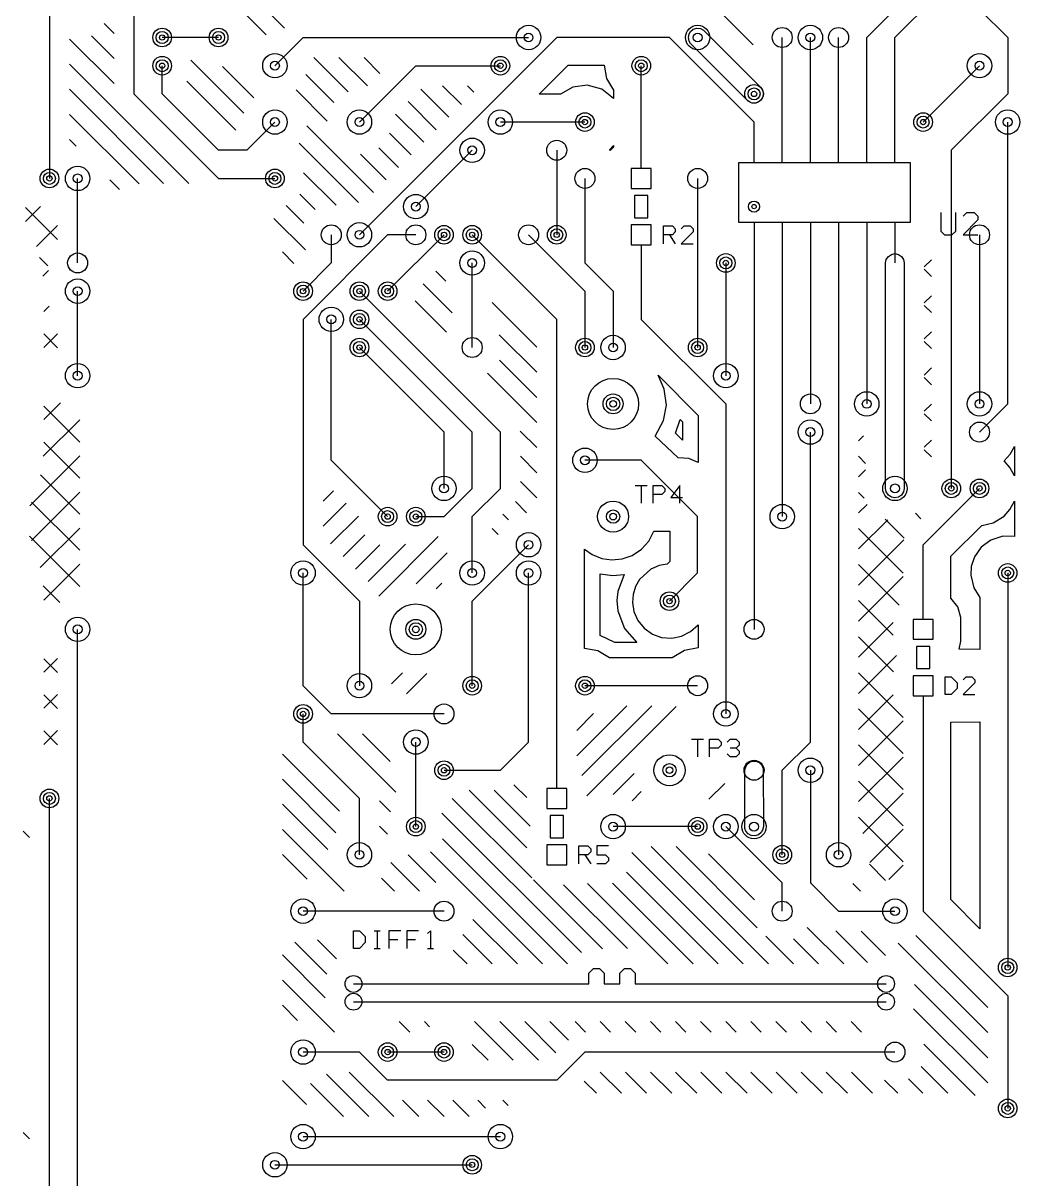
# Model space of a CAD drawing. Extents: x 8 to 54, y 9 to 364.
# Drawn here: x 9 to 53.9, y 94.6 to 146.7 of the extents above; entities that cross this region are included whole.
import ezdxf

# ---------------------------------------------------------------- set-up
doc = ezdxf.new("R2010")
doc.units = 0
doc.layers.add('SCORE', color=5, linetype='CONTINUOUS')

msp = doc.modelspace()

# ---------------------------------------------------------------- linework, layer by layer
at = {"layer": 'SCORE'}
for p, q in [((46.99, 146.05), (53.34, 152.4)), ((48.26, 146.05), (53.34, 151.13)), ((10.16, 149.86), (10.16, 139.7)), ((13.97, 148.14), (13.97, 146.05)), ((18.4021, 147.69), (19.9192, 146.173)), ((19.5335, 147.69), (20.7453, 146.4781)), ((39.8982, 147.69), (41.8726, 145.7155)), ((52.07, 147.32), (53.34, 146.05)), ((12.62, 146.6839), (13.07, 146.2339)), ((39.0453, 146.3164), (39.172, 146.4204)), ((39.172, 146.4204), (39.3288, 146.468)), ((39.3288, 146.468), (39.4919, 146.4519)), ((39.4919, 146.4519), (39.6364, 146.3747)), ((39.6364, 146.3747), (42.207, 143.807)), ((11.0602, 145.981), (13.07, 143.9711)), ((12.0507, 146.1218), (13.07, 145.1025)), ((13.97, 146.05), (13.97, 143.51)), ((17.78, 146.05), (15.24, 146.05)), ((20.32, 144.78), (21.59, 146.05)), ((21.59, 146.05), (31.75, 146.05)), ((33.02, 146.05), (24.13, 137.16)), ((38.1, 146.05), (33.02, 146.05)), ((41.91, 142.24), (38.1, 146.05)), ((38.95, 146.05), (38.982, 146.2107)), ((38.982, 145.8893), (38.95, 146.05)), ((38.982, 146.2107), (39.0453, 146.3164)), ((39.0453, 145.7836), (38.982, 145.8893)), ((43.18, 142.24), (43.18, 146.05)), ((44.45, 142.24), (44.45, 146.05)), ((45.72, 142.24), (45.72, 146.05)), ((46.99, 142.24), (46.99, 146.05)), ((48.26, 142.24), (48.26, 146.05)), ((53.34, 146.05), (53.34, 143.51)), ((41.6436, 143.1853), (39.0453, 145.7836)), ((11.0605, 144.8493), (16.4348, 139.475)), ((16.5352, 145.0315), (18.9267, 142.6399)), ((22.0735, 145.15), (23.6249, 143.5986)), ((23.2048, 145.15), (24.486, 143.8688)), ((24.3362, 145.15), (25.0517, 144.4345)), ((32.2307, 143.49), (33.5382, 144.8)), ((33.5382, 144.8), (35.1607, 144.8)), ((35.1607, 144.8), (35.265, 144.1982)), ((15.24, 143.51), (15.24, 144.78)), ((17.9558, 144.7422), (19.3663, 143.3317)), ((21.713, 144.3792), (22.9756, 143.1165)), ((24.13, 142.24), (26.67, 144.78)), ((26.67, 144.78), (30.48, 144.78)), ((36.83, 142.24), (36.83, 144.78)), ((52.07, 144.78), (49.53, 142.24)), ((16.3573, 144.0779), (18.5653, 141.87)), ((27.869, 143.88), (28.7219, 143.027)), ((29.0003, 143.88), (29.2875, 143.5928)), ((33.747, 143.8188), (33.1832, 143.49)), ((34.3925, 143.9065), (33.747, 143.8188)), ((35.0531, 143.7249), (34.3925, 143.9065)), ((35.265, 144.1982), (35.58, 143.6732)), ((42.207, 143.807), (42.298, 143.6707)), ((11.0608, 143.7176), (15.3034, 139.475)), ((13.97, 143.51), (17.78, 139.7)), ((17.78, 140.97), (15.24, 143.51)), ((21.273, 143.6877), (22.681, 142.2798)), ((26.8902, 143.7274), (28.1564, 142.4612)), ((33.1832, 143.49), (32.2307, 143.49)), ((35.58, 143.2995), (35.0531, 143.7249)), ((35.58, 143.6732), (35.58, 143.2995)), ((42.298, 143.3493), (42.207, 143.213)), ((42.298, 143.6707), (42.33, 143.51)), ((42.33, 143.51), (42.298, 143.3493)), ((53.34, 143.51), (50.8, 140.97)), ((26.3245, 143.1617), (27.5909, 141.8954)), ((41.7881, 143.1081), (41.6436, 143.1853)), ((41.9512, 143.092), (41.7881, 143.1081)), ((42.0707, 143.122), (41.9512, 143.092)), ((42.207, 143.213), (42.0707, 143.122)), ((11.0611, 142.5859), (14.1971, 139.4499)), ((20.32, 142.24), (19.05, 140.97)), ((25.7588, 142.596), (27.0253, 141.3295)), ((34.29, 142.24), (30.48, 142.24)), ((36.83, 140.15), (36.83, 142.24)), ((41.91, 140.3985), (41.91, 142.24)), ((43.18, 140.3985), (43.18, 142.24)), ((44.45, 140.3985), (44.45, 142.24)), ((45.72, 140.3985), (45.72, 142.24)), ((46.99, 140.3985), (46.99, 142.24)), ((48.26, 140.3985), (48.26, 142.24)), ((53.34, 129.54), (53.34, 142.24)), ((21.7596, 142.0698), (24.7631, 139.0662)), ((25.4886, 141.7349), (26.4598, 140.7637)), ((11.0615, 141.4542), (11.3676, 141.148)), ((21.4117, 141.2863), (24.089, 138.609)), ((35.3966, 140.9898), (35.58, 141.1805)), ((35.58, 141.1805), (35.58, 141.1094)), ((19.05, 140.97), (17.78, 140.97)), ((24.1698, 140.791), (25.3287, 139.6321)), ((25.0065, 141.0856), (25.8942, 140.1979)), ((29.21, 140.97), (26.67, 138.43)), ((33.02, 140.97), (33.02, 137.16)), ((35.4295, 140.9608), (35.3966, 140.9898)), ((35.58, 141.1094), (35.4295, 140.9608)), ((50.8, 140.97), (50.8, 125.73)), ((37.28, 140.15), (36.38, 140.15)), ((36.38, 140.15), (36.38, 139.25)), ((37.28, 139.25), (37.28, 140.15)), ((48.9585, 140.3985), (41.2115, 140.3985)), ((41.2115, 140.3985), (41.2115, 137.7315)), ((48.9585, 137.7315), (48.9585, 140.3985)), ((11.43, 135.89), (11.43, 139.7)), ((12.878, 139.6376), (13.3152, 139.2004)), ((17.78, 139.7), (20.32, 139.7)), ((21.6152, 139.9515), (23.0742, 138.4925)), ((34.29, 139.7), (34.29, 135.89)), ((39.37, 139.7), (39.37, 132.08)), ((36.38, 139.25), (37.28, 139.25)), ((21.4373, 138.9979), (22.1362, 138.2991)), ((37.13, 138.93), (36.53, 138.93)), ((36.53, 138.93), (36.53, 137.93)), ((37.13, 137.93), (37.13, 138.93)), ((9.0861, 137.7657), (9.7623, 138.4419)), ((9.0885, 138.39), (10.53, 136.9485)), ((20.8234, 138.4805), (21.6175, 137.6864)), ((50.33, 138.16), (50.33, 137.3267)), ((50.9967, 137.3267), (50.9967, 138.16)), ((51.33, 137.9933), (51.4967, 138.16)), ((51.4967, 138.16), (51.83, 138.16)), ((51.83, 138.16), (51.9967, 137.9933)), ((9.5743, 136.6276), (10.53, 137.5833)), ((20.2754, 137.8971), (21.6969, 136.4756)), ((37.28, 137.61), (36.38, 137.61)), ((36.38, 137.61), (36.38, 136.71)), ((36.53, 137.93), (37.13, 137.93)), ((37.28, 136.71), (37.28, 137.61)), ((37.83, 136.76), (37.83, 137.56)), ((37.83, 137.56), (38.23, 137.56)), ((38.23, 137.56), (38.3633, 137.4267)), ((38.63, 137.4267), (38.7633, 137.56)), ((38.7633, 137.56), (39.03, 137.56)), ((39.03, 137.56), (39.1633, 137.4267)), ((41.2115, 137.7315), (48.9585, 137.7315)), ((41.91, 137.7315), (41.91, 135.89)), ((43.18, 137.7315), (43.18, 135.89)), ((44.45, 137.7315), (44.45, 135.89)), ((45.72, 137.7315), (45.72, 135.89)), ((46.99, 137.7315), (46.99, 135.89)), ((48.26, 137.7315), (48.26, 135.89)), ((51.9967, 137.8267), (51.33, 137.16)), ((51.9967, 137.9933), (51.9967, 137.8267)), ((25.4, 137.16), (21.59, 133.35)), ((22.86, 137.16), (22.86, 135.89)), ((26.67, 137.16), (25.4, 137.16)), ((27.94, 137.16), (25.4, 134.62)), ((33.02, 133.35), (29.21, 137.16)), ((31.75, 137.16), (34.29, 134.62)), ((38.23, 137.16), (37.83, 137.16)), ((38.0967, 137.16), (38.3633, 136.76)), ((38.3633, 137.2933), (38.23, 137.16)), ((38.3633, 137.4267), (38.3633, 137.2933)), ((39.1633, 137.2933), (38.63, 136.76)), ((39.1633, 137.4267), (39.1633, 137.2933)), ((50.33, 137.3267), (50.4967, 137.16)), ((50.4967, 137.16), (50.83, 137.16)), ((50.83, 137.16), (50.9967, 137.3267)), ((51.33, 137.16), (51.9967, 137.16)), ((52.07, 137.16), (52.07, 129.54)), ((36.38, 136.71), (37.28, 136.71)), ((36.83, 136.71), (36.83, 134.62)), ((38.63, 136.76), (39.1633, 136.76)), ((9.7101, 136.1421), (10.0864, 135.7658)), ((20.655, 136.3861), (21.1701, 135.871)), ((47.84, 135.89), (47.872, 136.0507)), ((47.872, 136.0507), (47.963, 136.187)), ((47.963, 136.187), (48.0993, 136.278)), ((48.0993, 136.278), (48.26, 136.31)), ((48.26, 136.31), (48.4207, 136.278)), ((48.4207, 136.278), (48.557, 136.187)), ((48.557, 136.187), (48.648, 136.0507)), ((48.648, 136.0507), (48.68, 135.89)), ((49.58, 135.7188), (49.9, 136.0388)), ((9.8654, 135.2924), (10.1238, 135.5508)), ((22.86, 135.89), (21.59, 134.62)), ((27.5687, 135.516), (28.015, 135.0697)), ((29.21, 132.08), (29.21, 135.89)), ((34.29, 135.89), (35.56, 134.62)), ((40.64, 135.89), (40.64, 130.81)), ((41.91, 135.89), (41.91, 119.38)), ((43.18, 135.89), (43.18, 124.46)), ((44.45, 135.89), (44.45, 129.54)), ((45.72, 135.89), (45.72, 109.22)), ((46.99, 135.89), (46.99, 129.54)), ((47.84, 125.73), (47.84, 135.89)), ((48.68, 135.89), (48.68, 125.73)), ((49.58, 135.6036), (49.9, 135.2836)), ((27.0031, 134.9503), (28.31, 133.6433)), ((11.43, 130.81), (11.43, 134.62)), ((30.48, 128.27), (24.13, 134.62)), ((34.29, 134.62), (34.29, 132.08)), ((35.56, 134.62), (35.56, 132.08)), ((36.83, 134.62), (36.83, 133.35)), ((49.58, 134.0924), (49.9, 134.4124)), ((9.91, 133.7106), (10.1464, 133.947)), ((26.6434, 134.1785), (28.0509, 132.771)), ((30.11, 134.1061), (32.12, 132.0961)), ((49.58, 133.9773), (49.9, 133.6573)), ((21.59, 133.35), (21.59, 123.19)), ((22.86, 127), (22.86, 133.35)), ((29.21, 128.27), (24.13, 133.35)), ((33.02, 114.3), (33.02, 133.35)), ((36.83, 133.35), (40.64, 129.54)), ((9.91, 132.0842), (10.53, 132.7042)), ((9.91, 132.6895), (10.53, 132.0695)), ((30.4318, 132.6529), (32.12, 130.9647)), ((49.58, 132.4661), (49.9, 132.7861)), ((49.58, 132.351), (49.9, 132.031)), ((27.94, 128.27), (24.13, 132.08)), ((30.4364, 131.5169), (32.12, 129.8333)), ((29.901, 130.9209), (32.12, 128.702)), ((37.5843, 130.8279), (39.39, 129.0222)), ((37.8639, 130.2107), (37.5843, 130.8279)), ((49.58, 130.8397), (49.9, 131.1597)), ((37.9585, 129.4787), (37.8639, 130.2107)), ((49.58, 130.7246), (49.9, 130.4046)), ((9.91, 128.8316), (10.6602, 129.5817)), ((9.91, 129.4368), (11.525, 127.8218)), ((37.8374, 128.7851), (37.9585, 129.4787)), ((40.64, 129.54), (40.64, 115.57)), ((49.58, 129.2134), (49.9, 129.5334)), ((52.07, 128.27), (53.34, 129.54)), ((9.8819, 127.1771), (11.525, 128.8202)), ((37.4619, 128.0778), (37.8374, 128.7851)), ((38.3648, 128.2229), (38.5796, 128.8426)), ((38.5796, 128.8426), (38.69, 128.7323)), ((38.69, 128.7323), (38.69, 127.8977)), ((39.39, 129.0222), (39.39, 126.8969)), ((49.58, 129.0983), (49.9, 128.7783)), ((27.94, 125.73), (27.94, 128.27)), ((29.21, 125.73), (29.21, 128.27)), ((30.48, 125.73), (30.48, 128.27)), ((31.3783, 128.3122), (32.12, 127.5706)), ((38.69, 127.8977), (38.3648, 128.2229)), ((44.45, 114.3), (44.45, 128.27)), ((9.91, 127.8104), (11.525, 126.1954)), ((38.4878, 127.11), (37.4619, 128.0778)), ((46.62, 127.8797), (46.8388, 128.0985)), ((49.58, 127.587), (49.9, 127.907)), ((53.4482, 127.2754), (53.64, 127.6197)), ((53.64, 127.6197), (53.64, 126.2978)), ((9.2818, 124.9506), (11.525, 127.1939)), ((31.38, 127.1792), (32.12, 126.4392)), ((38.9707, 127.0785), (38.4878, 127.11)), ((46.62, 127.1792), (46.94, 126.8592)), ((49.58, 127.4719), (49.9, 127.1519)), ((53.1766, 126.9802), (53.4482, 127.2754)), ((25.4, 124.46), (22.86, 127)), ((36.83, 127), (34.29, 127)), ((39.37, 124.46), (36.83, 127)), ((39.39, 126.8969), (38.9707, 127.0785)), ((46.62, 126.2534), (46.94, 126.5734)), ((53.443, 126.6799), (53.1766, 126.9802)), ((53.64, 126.2978), (53.443, 126.6799)), ((9.7521, 126.342), (11.525, 124.5691)), ((31.38, 126.0478), (32.12, 125.3078)), ((9.3478, 123.3904), (11.525, 125.5675)), ((22.49, 125.1571), (22.9601, 125.6271)), ((27.94, 124.46), (29.21, 125.73)), ((29.21, 124.46), (30.48, 125.73)), ((36.56, 125.86), (37.0933, 125.86)), ((36.8267, 125.86), (36.8267, 125.06)), ((37.36, 125.06), (37.36, 125.86)), ((37.36, 125.86), (37.76, 125.86)), ((37.76, 125.86), (37.8933, 125.7267)), ((37.8933, 125.5933), (37.76, 125.46)), ((37.8933, 125.7267), (37.8933, 125.5933)), ((38.56, 125.86), (38.16, 125.3267)), ((38.56, 125.06), (38.56, 125.86)), ((46.62, 125.5529), (46.8772, 125.2957)), ((47.872, 125.5693), (47.84, 125.73)), ((47.963, 125.433), (47.872, 125.5693)), ((48.648, 125.5693), (48.557, 125.433)), ((48.68, 125.73), (48.648, 125.5693)), ((49.53, 123.19), (52.07, 125.73)), ((9.3573, 125.1104), (11.525, 122.9427)), ((22.49, 124.0257), (23.5258, 125.0614)), ((31.1578, 125.1387), (31.6598, 124.6367)), ((37.76, 125.46), (37.36, 125.46)), ((38.16, 125.3267), (38.6933, 125.3267)), ((46.62, 124.627), (47.0023, 125.0093)), ((48.0993, 125.342), (47.963, 125.433)), ((48.26, 125.31), (48.0993, 125.342)), ((48.4207, 125.342), (48.26, 125.31)), ((48.557, 125.433), (48.4207, 125.342)), ((53.443, 124.7801), (53.64, 125.1622)), ((53.64, 125.1622), (53.64, 123.5624)), ((22.8242, 123.2286), (24.0807, 124.485)), ((30.5939, 124.5712), (30.8438, 124.3213)), ((49.185, 124.6142), (49.4326, 124.3666)), ((53.1759, 124.4791), (53.443, 124.7801)), ((26.67, 124.46), (27.94, 124.46)), ((29.21, 121.92), (29.21, 124.46)), ((39.37, 121.92), (39.37, 124.46)), ((46.62, 123.0007), (47.9363, 124.317)), ((47.8257, 124.3472), (48.6824, 123.4905)), ((50.78, 122.6722), (52.1712, 124.0635)), ((52.1712, 124.0635), (52.6839, 124.1774)), ((52.6839, 124.1774), (53.1759, 124.4791)), ((9.2552, 123.5862), (11.525, 121.3164)), ((9.7462, 122.1624), (11.525, 123.9412)), ((23.3899, 122.6629), (24.3666, 123.6395)), ((24.9998, 120.8787), (27.6812, 123.56)), ((30.11, 123.9237), (30.3775, 123.6562)), ((37.1658, 123.3546), (37.3976, 123.81)), ((37.3976, 123.81), (38.12, 123.81)), ((38.12, 123.81), (38.12, 122.4378)), ((46.62, 123.9265), (48.63, 121.9165)), ((53.1154, 123.5744), (52.5769, 123.4049)), ((53.64, 123.5624), (53.1154, 123.5744)), ((21.59, 123.19), (24.13, 120.65)), ((23.9556, 122.0972), (25.0469, 123.1885)), ((24.5213, 121.5315), (26.2122, 123.2224)), ((29.21, 120.65), (31.75, 123.19)), ((34.27, 118.5093), (34.27, 122.9986)), ((34.27, 122.9986), (34.6173, 122.7536)), ((36.4244, 122.7127), (36.8435, 122.9927)), ((36.8435, 122.9927), (37.1658, 123.3546)), ((46.62, 121.3743), (48.6588, 123.4131)), ((49.53, 121.92), (49.53, 123.19)), ((52.1405, 123.0813), (51.8396, 122.6524)), ((52.5769, 123.4049), (52.1405, 123.0813)), ((26.6819, 121.4293), (28.0789, 122.8264)), ((34.6173, 122.7536), (35.0531, 122.5776)), ((35.0531, 122.5776), (35.4987, 122.5115)), ((35.4987, 122.5115), (35.9668, 122.5534)), ((35.9668, 122.5534), (36.4244, 122.7127)), ((38.12, 122.4378), (37.9988, 122.3165)), ((50.78, 120.7894), (50.78, 122.6722)), ((51.8396, 122.6524), (51.6975, 122.2192)), ((9.91, 120.6998), (11.525, 122.3148)), ((21.59, 116.84), (21.59, 121.92)), ((31.75, 114.3), (31.75, 121.92)), ((34.97, 119.1097), (34.97, 121.8773)), ((34.97, 121.8773), (35.533, 121.8107)), ((37.2594, 122.0926), (36.7468, 121.628)), ((37.6412, 122.2553), (37.2594, 122.0926)), ((37.9988, 122.3165), (37.6412, 122.2553)), ((38.1, 120.65), (39.37, 121.92)), ((46.62, 122.3002), (48.449, 120.4712)), ((49.53, 119.83), (49.53, 121.92)), ((51.6975, 122.2192), (51.6735, 121.8175)), ((53.34, 121.92), (53.34, 104.14)), ((27.5934, 121.2095), (27.8375, 121.4536)), ((35.533, 121.8107), (36.0619, 121.8586)), ((36.0619, 121.8586), (35.7709, 121.0858)), ((36.7468, 121.628), (36.5681, 121.3138)), ((46.62, 119.748), (48.63, 121.758)), ((51.6735, 121.8175), (51.8081, 121.2562)), ((9.8798, 121.3353), (10.6279, 120.5872)), ((35.7709, 121.0858), (35.7307, 120.677)), ((36.4575, 120.9492), (36.4315, 120.5887)), ((36.5681, 121.3138), (36.4575, 120.9492)), ((51.8081, 121.2562), (52.09, 120.8132)), ((24.13, 120.65), (24.13, 116.84)), ((29.21, 116.84), (29.21, 120.65)), ((35.7307, 120.677), (35.7709, 120.2142)), ((36.4315, 120.5887), (36.4947, 120.1912)), ((46.62, 120.6738), (48.18, 119.1138)), ((51.0978, 120.3886), (50.78, 120.7894)), ((51.2265, 119.9183), (51.0978, 120.3886)), ((52.09, 120.8132), (52.09, 118.4685)), ((35.7709, 120.2142), (36.0782, 119.4142)), ((36.4947, 120.1912), (36.6786, 119.774)), ((49.98, 119.83), (49.08, 119.83)), ((49.08, 119.83), (49.08, 118.93)), ((49.98, 118.93), (49.98, 119.83)), ((51.2265, 118.8417), (51.2265, 119.9183)), ((11.43, 88.9), (11.43, 119.38)), ((36.0782, 119.4142), (36.6323, 118.79)), ((36.6786, 119.774), (36.9636, 119.4268)), ((36.9636, 119.4268), (37.3369, 119.1651)), ((38.643, 119.0712), (39.0499, 119.277)), ((39.0499, 119.277), (39.39, 119.5905)), ((39.39, 119.5905), (39.39, 118.5393)), ((46.62, 118.1216), (48.18, 119.6816)), ((35.6359, 118.79), (34.97, 119.1097)), ((36.6323, 118.79), (35.6359, 118.79)), ((37.3369, 119.1651), (37.7479, 119.018)), ((37.7479, 119.018), (38.2025, 118.9835)), ((38.2025, 118.9835), (38.643, 119.0712)), ((46.62, 119.0475), (48.1984, 117.4691)), ((49.08, 118.93), (49.98, 118.93)), ((51.1495, 118.49), (51.2265, 118.8417)), ((34.8718, 118.405), (34.27, 118.5093)), ((35.3968, 118.09), (34.8718, 118.405)), ((38.7767, 118.4327), (38.2185, 118.09)), ((39.39, 118.5393), (38.7767, 118.4327)), ((49.83, 118.61), (49.23, 118.61)), ((49.23, 118.61), (49.23, 117.61)), ((49.83, 117.61), (49.83, 118.61)), ((52.09, 118.4685), (51.1495, 118.49)), ((9.91, 117.4471), (10.53, 118.0671)), ((9.91, 118.0524), (10.53, 117.4324)), ((38.2185, 118.09), (35.3968, 118.09)), ((46.62, 116.4953), (48.33, 118.2053)), ((25.5767, 116.93), (26.0678, 117.4211)), ((26.248, 116.47), (27.1718, 117.3938)), ((46.62, 117.4212), (48.63, 115.4112)), ((49.98, 117.29), (49.08, 117.29)), ((49.08, 117.29), (49.08, 116.39)), ((49.23, 117.61), (49.83, 117.61)), ((49.98, 116.39), (49.98, 117.29)), ((50.53, 116.44), (50.53, 117.24)), ((50.53, 117.24), (50.7967, 117.24)), ((50.7967, 117.24), (51.0633, 116.9733)), ((51.33, 117.1067), (51.4633, 117.24)), ((51.4633, 117.24), (51.73, 117.24)), ((51.73, 117.24), (51.8633, 117.1067)), ((22.86, 115.57), (21.59, 116.84)), ((39.37, 116.84), (34.29, 116.84)), ((51.0633, 116.7067), (50.7967, 116.44)), ((51.0633, 116.9733), (51.0633, 116.7067)), ((51.8633, 116.9733), (51.33, 116.44)), ((51.8633, 117.1067), (51.8633, 116.9733)), ((9.91, 115.8208), (10.53, 116.4408)), ((9.91, 116.426), (10.53, 115.806)), ((46.62, 114.869), (48.18, 116.429)), ((49.08, 116.39), (49.98, 116.39)), ((49.53, 116.39), (49.53, 114.3)), ((50.7967, 116.44), (50.53, 116.44)), ((51.33, 116.44), (51.8633, 116.44)), ((33.92, 113.6857), (36.1743, 115.94)), ((34.1568, 112.7911), (37.3057, 115.94)), ((34.37, 111.873), (38.3994, 115.9024)), ((46.62, 115.7948), (48.63, 113.7848)), ((21.59, 114.3), (21.59, 115.57)), ((27.94, 115.57), (22.86, 115.57)), ((33.92, 114.8171), (34.6836, 115.5807)), ((46.62, 113.2426), (48.63, 115.2526)), ((50.78, 115.19), (52.09, 115.2115)), ((50.78, 107.198), (50.78, 115.19)), ((52.09, 115.2115), (52.09, 105.8896)), ((9.91, 114.1944), (10.53, 114.8144)), ((9.91, 114.7997), (10.53, 114.1797)), ((23.1378, 114.67), (25.77, 112.0378)), ((24.2692, 114.67), (25.5154, 113.4238)), ((24.13, 111.76), (21.59, 114.3)), ((26.67, 110.49), (26.67, 114.3)), ((30.48, 113.03), (31.75, 114.3)), ((33.02, 112.21), (33.02, 114.3)), ((39.1, 114.43), (39.6333, 114.43)), ((39.3667, 114.43), (39.3667, 113.63)), ((39.9, 113.63), (39.9, 114.43)), ((39.9, 114.43), (40.3, 114.43)), ((40.3, 114.43), (40.4333, 114.2967)), ((40.4333, 114.1633), (40.3, 114.03)), ((40.4333, 114.2967), (40.4333, 114.1633)), ((40.7, 114.2967), (40.8333, 114.43)), ((40.8333, 114.43), (41.1, 114.43)), ((41.1, 114.43), (41.2333, 114.2967)), ((41.2333, 114.1633), (41.1, 114.03)), ((41.2333, 114.2967), (41.2333, 114.1633)), ((43.18, 113.03), (44.45, 114.3)), ((46.62, 114.1685), (48.63, 112.1585)), ((49.53, 114.3), (49.53, 106.68)), ((20.655, 113.7587), (23.23, 111.1837)), ((40.3, 114.03), (39.9, 114.03)), ((40.8333, 113.63), (40.7, 113.7633)), ((41.1, 114.03), (40.8333, 114.03)), ((41.1, 113.63), (40.8333, 113.63)), ((41.1, 114.03), (41.2333, 113.8967)), ((41.2333, 113.7633), (41.1, 113.63)), ((41.2333, 113.8967), (41.2333, 113.7633)), ((46.62, 111.6163), (48.63, 113.6263)), ((27.94, 113.03), (30.48, 113.03)), ((41.492, 113.0712), (41.5853, 113.2964)), ((41.4981, 110.4081), (41.492, 113.0712)), ((41.5853, 113.2964), (41.712, 113.4004)), ((41.712, 113.4004), (41.8281, 113.4419)), ((41.8281, 113.4419), (41.9919, 113.4419)), ((41.9919, 113.4419), (42.1433, 113.3792)), ((42.1433, 113.3792), (42.2592, 113.2633)), ((42.2592, 113.2633), (42.3219, 113.1119)), ((42.3219, 113.1119), (42.33, 110.49)), ((43.18, 109.22), (43.18, 113.03)), ((44.45, 113.03), (44.45, 107.95)), ((20.655, 112.6274), (23.0718, 110.2106)), ((35.5677, 111.9393), (36.5078, 112.8794)), ((46.62, 112.5421), (48.63, 110.5321)), ((29.0719, 112.13), (31.67, 109.5319)), ((30.2033, 112.13), (31.82, 110.5133)), ((31.0929, 112.3718), (31.67, 111.7947)), ((33.47, 112.21), (32.57, 112.21)), ((32.57, 112.21), (32.57, 111.31)), ((33.47, 111.31), (33.47, 112.21)), ((36.4179, 111.6582), (36.8248, 112.065)), ((39.8753, 111.7214), (40.5935, 112.4396)), ((46.8079, 110.1778), (48.63, 111.9999)), ((10.16, 88.9), (10.16, 111.76)), ((20.655, 111.496), (22.6992, 109.4518)), ((24.13, 109.22), (24.13, 111.76)), ((25.03, 111.6465), (25.527, 111.1495)), ((28.3077, 111.7628), (31.8949, 108.1757)), ((27.8408, 111.0984), (34.1285, 104.8107)), ((32.57, 111.31), (33.47, 111.31)), ((33.32, 110.99), (32.72, 110.99)), ((32.72, 110.99), (32.72, 109.99)), ((33.32, 109.99), (33.32, 110.99)), ((25.03, 110.5151), (25.3948, 110.1503)), ((39.37, 110.49), (35.56, 110.49)), ((43.18, 107.95), (40.64, 110.49)), ((42.33, 110.49), (42.298, 110.3293)), ((46.62, 110.9158), (48.63, 108.9058)), ((8.9741, 110.2815), (9.26, 109.9957)), ((20.655, 110.3646), (23.4396, 107.58)), ((27.869, 109.9389), (33.5078, 104.3)), ((32.72, 109.99), (33.32, 109.99)), ((41.5396, 110.292), (41.4981, 110.4081)), ((41.6436, 110.1653), (41.5396, 110.292)), ((41.7881, 110.0881), (41.6436, 110.1653)), ((41.9512, 110.072), (41.7881, 110.0881)), ((42.108, 110.1196), (41.9512, 110.072)), ((42.2347, 110.2236), (42.108, 110.1196)), ((42.298, 110.3293), (42.2347, 110.2236)), ((47.1264, 108.87), (48.63, 110.3736)), ((33.47, 109.67), (32.57, 109.67)), ((32.57, 109.67), (32.57, 108.77)), ((33.47, 108.77), (33.47, 109.67)), ((34.02, 108.82), (34.02, 109.62)), ((34.02, 109.62), (34.42, 109.62)), ((34.42, 109.62), (34.5533, 109.4867)), ((34.5533, 109.4867), (34.5533, 109.3533)), ((35.3533, 109.62), (34.82, 109.62)), ((34.82, 109.62), (34.82, 109.22)), ((37.2688, 109.59), (42.5588, 104.3)), ((38.4002, 109.59), (42.0545, 105.9356)), ((20.655, 109.2332), (21.7699, 108.1184)), ((25.5379, 108.8758), (26.8337, 107.58)), ((26.3303, 109.2148), (27.5679, 107.9772)), ((27.3295, 109.347), (32.3765, 104.3)), ((34.42, 109.22), (34.02, 109.22)), ((34.2867, 109.22), (34.5533, 108.82)), ((34.5533, 109.3533), (34.42, 109.22)), ((34.82, 109.22), (35.22, 109.22)), ((35.22, 109.22), (35.3533, 109.0867)), ((35.3533, 108.9533), (35.22, 108.82)), ((35.3533, 109.0867), (35.3533, 108.9533)), ((36.4108, 109.3166), (41.4274, 104.3)), ((39.8576, 109.2639), (41.931, 107.1906)), ((32.57, 108.77), (33.47, 108.77)), ((35.22, 108.82), (34.82, 108.82)), ((36.1645, 108.4316), (40.2961, 104.3)), ((47.1077, 108.8017), (47.8417, 108.0677)), ((47.986, 108.1032), (48.63, 108.7472)), ((25.1206, 108.1618), (25.7024, 107.58)), ((31.9757, 108.0949), (35.0825, 104.988)), ((33.3319, 107.87), (36.2019, 105)), ((34.4133, 107.92), (38.0333, 104.3)), ((35.5273, 107.9374), (39.1647, 104.3)), ((43.18, 106.68), (43.18, 107.95)), ((44.45, 107.95), (45.72, 106.68)), ((46.3625, 107.9206), (46.7031, 107.58)), ((52.09, 105.8896), (50.78, 107.198)), ((27.94, 106.68), (21.59, 106.68)), ((29.2372, 106.3079), (31.2451, 104.3)), ((45.72, 106.68), (48.26, 106.68)), ((49.53, 106.68), (53.34, 102.87)), ((23.86, 105), (23.86, 105.8)), ((23.86, 105.8), (24.1267, 105.8)), ((24.1267, 105.8), (24.3933, 105.5333)), ((24.7933, 105.8), (25.06, 105.8)), ((24.9267, 105.8), (24.9267, 105)), ((25.9933, 105.8), (25.46, 105.8)), ((25.46, 105.8), (25.46, 105)), ((26.7933, 105.8), (26.26, 105.8)), ((26.26, 105.8), (26.26, 105)), ((27.1933, 105.6667), (27.3267, 105.8)), ((27.3267, 105.8), (27.3267, 105)), ((44.3102, 105.9427), (45.9529, 104.3)), ((45.5949, 105.7894), (47.0194, 104.3648)), ((46.7357, 105.78), (47.8363, 104.6793)), ((21.2141, 105.28), (22.6573, 103.8368)), ((22.2408, 105.3847), (23.0898, 104.5357)), ((24.3933, 105.2667), (24.1267, 105)), ((24.3933, 105.5333), (24.3933, 105.2667)), ((25.46, 105.4), (25.86, 105.4)), ((26.26, 105.4), (26.66, 105.4)), ((28.7854, 105.6283), (30.1137, 104.3)), ((42.4356, 105.5545), (43.6902, 104.3)), ((43.6906, 105.431), (44.8215, 104.3)), ((48.4087, 105.2383), (52.44, 101.207)), ((49.201, 105.5774), (52.44, 102.3384)), ((20.655, 104.7078), (22.5918, 102.7709)), ((24.1267, 105), (23.86, 105)), ((24.7933, 105), (25.06, 105)), ((27.1933, 105), (27.46, 105)), ((28.3566, 104.9257), (28.9824, 104.3)), ((34.46, 103.88), (34.68, 104.1)), ((34.46, 103.4), (34.46, 103.88)), ((34.68, 104.1), (34.94, 104.1)), ((34.94, 104.1), (35.16, 103.88)), ((35.16, 103.88), (35.16, 103.4)), ((35.86, 103.88), (36.08, 104.1)), ((35.86, 103.4), (35.86, 103.88)), ((36.08, 104.1), (36.34, 104.1)), ((36.34, 104.1), (36.56, 103.88)), ((36.56, 103.88), (36.56, 103.4)), ((20.655, 103.5764), (23.0014, 101.23)), ((23.86, 103.4), (34.46, 103.4)), ((35.16, 103.4), (35.86, 103.4)), ((36.56, 103.4), (47.86, 103.4)), ((49.1393, 103.3763), (52.44, 100.0757)), ((53.34, 102.87), (53.34, 97.79)), ((20.655, 102.445), (21.3419, 101.7582)), ((23.86, 102.6), (47.86, 102.6)), ((49.1, 102.2843), (52.44, 98.9443)), ((25.9255, 101.7), (26.3955, 101.23)), ((27.0569, 101.7), (27.2826, 101.4742)), ((29.3196, 101.7), (31.0596, 99.96)), ((30.451, 101.7), (32.191, 99.96)), ((31.5824, 101.7), (32.9848, 100.2976)), ((32.7137, 101.7), (33.5505, 100.8633)), ((33.8451, 101.7), (34.3151, 101.23)), ((34.9765, 101.7), (35.4465, 101.23)), ((36.1078, 101.7), (36.5778, 101.23)), ((37.2392, 101.7), (37.7092, 101.23)), ((38.3706, 101.7), (38.8406, 101.23)), ((39.5019, 101.7), (39.9719, 101.23)), ((40.6333, 101.7), (41.1033, 101.23)), ((41.7647, 101.7), (42.2347, 101.23)), ((42.8961, 101.7), (43.3661, 101.23)), ((44.0274, 101.7), (44.4974, 101.23)), ((45.1588, 101.7), (45.6288, 101.23)), ((46.2902, 101.7), (46.7602, 101.23)), ((29.2139, 100.6743), (29.9282, 99.96)), ((49.5598, 100.6931), (51.8804, 98.3725)), ((24.13, 100.33), (21.59, 100.33)), ((25.4, 99.06), (24.13, 100.33)), ((27.94, 100.33), (25.4, 100.33)), ((34.29, 100.33), (33.02, 99.06)), ((48.26, 100.33), (34.29, 100.33)), ((49.4422, 99.6793), (50.6465, 98.475)), ((20.655, 99.0509), (21.7448, 97.9611)), ((22.639, 99.3296), (24.5486, 97.42)), ((23.67, 99.43), (25.68, 97.42)), ((33.02, 99.06), (25.4, 99.06)), ((34.2576, 99.0248), (34.8074, 98.475)), ((34.9837, 99.43), (35.9387, 98.475)), ((36.1151, 99.43), (37.0701, 98.475)), ((37.2465, 99.43), (38.2015, 98.475)), ((38.3778, 99.43), (39.3328, 98.475)), ((39.5092, 99.43), (40.4642, 98.475)), ((40.6406, 99.43), (41.5956, 98.475)), ((41.7719, 99.43), (42.7269, 98.475)), ((42.9033, 99.43), (43.8583, 98.475)), ((44.0347, 99.43), (44.9897, 98.475)), ((45.1661, 99.43), (46.1211, 98.475)), ((46.2974, 99.43), (47.2524, 98.475)), ((47.796, 99.0628), (48.3838, 98.475)), ((48.866, 99.1241), (49.5152, 98.475)), ((21.919, 98.9183), (23.4173, 97.42)), ((26.0714, 98.16), (26.8114, 97.42)), ((27.2028, 98.16), (27.9428, 97.42)), ((28.3341, 98.16), (29.0741, 97.42)), ((29.4655, 98.16), (29.8167, 97.8088)), ((30.5969, 98.16), (30.8306, 97.9263)), ((8.9787, 96.7005), (9.26, 96.4192)), ((21.59, 96.52), (30.48, 96.52)), ((20.32, 95.25), (29.21, 95.25))]:
    msp.add_line(p, q, dxfattribs=at)
for centre, radius in [((15.24, 146.05), 0.42), ((17.78, 146.05), 0.42), ((31.75, 146.05), 0.55), ((39.37, 146.05), 0.55), ((43.18, 146.05), 0.45), ((44.45, 146.05), 0.55), ((45.72, 146.05), 0.45), ((15.24, 146.05), 0.27), ((15.24, 146.05), 0.12), ((17.78, 146.05), 0.27), ((17.78, 146.05), 0.12), ((31.75, 146.05), 0.2), ((39.37, 146.05), 0.2), ((44.45, 146.05), 0.2), ((20.32, 144.78), 0.55), ((52.07, 144.78), 0.55), ((15.24, 144.78), 0.42), ((15.24, 144.78), 0.27), ((15.24, 144.78), 0.12), ((20.32, 144.78), 0.2), ((30.48, 144.78), 0.42), ((30.48, 144.78), 0.27), ((30.48, 144.78), 0.12), ((36.83, 144.78), 0.42), ((36.83, 144.78), 0.27), ((36.83, 144.78), 0.12), ((52.07, 144.78), 0.2), ((41.91, 143.51), 0.42), ((41.91, 143.51), 0.27), ((41.91, 143.51), 0.12), ((20.32, 142.24), 0.55), ((24.13, 142.24), 0.55), ((30.48, 142.24), 0.55), ((53.34, 142.24), 0.55), ((20.32, 142.24), 0.2), ((24.13, 142.24), 0.2), ((30.48, 142.24), 0.2), ((34.29, 142.24), 0.42), ((34.29, 142.24), 0.27), ((34.29, 142.24), 0.12), ((49.53, 142.24), 0.42), ((49.53, 142.24), 0.27), ((49.53, 142.24), 0.12), ((53.34, 142.24), 0.2), ((29.21, 140.97), 0.55), ((29.21, 140.97), 0.2), ((33.02, 140.97), 0.45), ((10.16, 139.7), 0.42), ((11.43, 139.7), 0.55), ((20.32, 139.7), 0.42), ((34.29, 139.7), 0.45), ((39.37, 139.7), 0.45), ((10.16, 139.7), 0.27), ((10.16, 139.7), 0.12), ((11.43, 139.7), 0.2), ((20.32, 139.7), 0.27), ((20.32, 139.7), 0.12), ((26.67, 138.43), 0.55), ((26.67, 138.43), 0.2), ((41.9115, 138.4315), 0.25), ((41.9115, 138.4315), 0.1), ((22.86, 137.16), 0.45), ((24.13, 137.16), 0.55), ((26.67, 137.16), 0.45), ((27.94, 137.16), 0.42), ((29.21, 137.16), 0.42), ((31.75, 137.16), 0.45), ((33.02, 137.16), 0.42), ((52.07, 137.16), 0.45), ((24.13, 137.16), 0.2), ((27.94, 137.16), 0.27), ((27.94, 137.16), 0.12), ((29.21, 137.16), 0.27), ((29.21, 137.16), 0.12), ((33.02, 137.16), 0.27), ((33.02, 137.16), 0.12), ((11.43, 135.89), 0.45), ((29.21, 135.89), 0.55), ((29.21, 135.89), 0.2), ((40.64, 135.89), 0.42), ((40.64, 135.89), 0.27), ((40.64, 135.89), 0.12), ((11.43, 134.62), 0.55), ((21.59, 134.62), 0.42), ((24.13, 134.62), 0.42), ((25.4, 134.62), 0.42), ((11.43, 134.62), 0.2), ((21.59, 134.62), 0.27), ((21.59, 134.62), 0.12), ((24.13, 134.62), 0.27), ((24.13, 134.62), 0.12), ((25.4, 134.62), 0.27), ((25.4, 134.62), 0.12), ((22.86, 133.35), 0.55), ((22.86, 133.35), 0.2), ((24.13, 133.35), 0.42), ((24.13, 133.35), 0.27), ((24.13, 133.35), 0.12), ((24.13, 132.08), 0.42), ((24.13, 132.08), 0.27), ((29.21, 132.08), 0.45), ((34.29, 132.08), 0.42), ((34.29, 132.08), 0.27), ((35.56, 132.08), 0.55), ((39.37, 132.08), 0.42), ((39.37, 132.08), 0.27), ((24.13, 132.08), 0.12), ((34.29, 132.08), 0.12), ((35.56, 132.08), 0.2), ((39.37, 132.08), 0.12), ((11.43, 130.81), 0.55), ((40.64, 130.81), 0.55), ((11.43, 130.81), 0.2), ((40.64, 130.81), 0.2), ((35.56, 129.54), 1.15), ((35.56, 129.54), 0.45), ((35.56, 129.54), 0.3), ((35.56, 129.54), 0.15), ((44.45, 129.54), 0.45), ((46.99, 129.54), 0.55), ((46.99, 129.54), 0.2), ((52.07, 129.54), 0.55), ((52.07, 129.54), 0.2), ((44.45, 128.27), 0.55), ((52.07, 128.27), 0.45), ((44.45, 128.27), 0.2), ((34.29, 127), 0.55), ((34.29, 127), 0.2), ((27.94, 125.73), 0.55), ((48.26, 125.73), 0.55), ((50.8, 125.73), 0.42), ((52.07, 125.73), 0.42), ((27.94, 125.73), 0.2), ((48.26, 125.73), 0.2), ((50.8, 125.73), 0.27), ((50.8, 125.73), 0.12), ((52.07, 125.73), 0.27), ((52.07, 125.73), 0.12), ((35.56, 124.46), 0.7), ((43.18, 124.46), 0.55), ((25.4, 124.46), 0.42), ((25.4, 124.46), 0.27), ((25.4, 124.46), 0.12), ((26.67, 124.46), 0.42), ((26.67, 124.46), 0.27), ((26.67, 124.46), 0.12), ((35.56, 124.46), 0.3), ((35.56, 124.46), 0.15), ((43.18, 124.46), 0.2), ((31.75, 123.19), 0.55), ((31.75, 123.19), 0.2), ((21.59, 121.92), 0.55), ((29.21, 121.92), 0.55), ((31.75, 121.92), 0.55), ((21.59, 121.92), 0.2), ((29.21, 121.92), 0.2), ((31.75, 121.92), 0.2), ((53.34, 121.92), 0.42), ((53.34, 121.92), 0.27), ((53.34, 121.92), 0.12), ((38.1, 120.65), 0.42), ((38.1, 120.65), 0.27), ((26.67, 119.38), 1.15), ((38.1, 120.65), 0.12), ((11.43, 119.38), 0.55), ((26.67, 119.38), 0.45), ((41.91, 119.38), 0.45), ((11.43, 119.38), 0.2), ((26.67, 119.38), 0.3), ((26.67, 119.38), 0.15), ((24.13, 116.84), 0.55), ((29.21, 116.84), 0.42), ((34.29, 116.84), 0.42), ((39.37, 116.84), 0.45), ((24.13, 116.84), 0.2), ((29.21, 116.84), 0.27), ((29.21, 116.84), 0.12), ((34.29, 116.84), 0.27), ((34.29, 116.84), 0.12), ((21.59, 115.57), 0.42), ((21.59, 115.57), 0.27), ((21.59, 115.57), 0.12), ((27.94, 115.57), 0.45), ((40.64, 115.57), 0.55), ((40.64, 115.57), 0.2), ((26.67, 114.3), 0.55), ((26.67, 114.3), 0.2), ((38.1, 113.03), 0.7), ((44.45, 113.03), 0.55), ((27.94, 113.03), 0.42), ((27.94, 113.03), 0.27), ((27.94, 113.03), 0.12), ((38.1, 113.03), 0.3), ((38.1, 113.03), 0.15), ((41.91, 113.03), 0.45), ((44.45, 113.03), 0.2), ((10.16, 111.76), 0.42), ((10.16, 111.76), 0.27), ((10.16, 111.76), 0.12), ((35.56, 110.49), 0.55), ((40.64, 110.49), 0.55), ((41.91, 110.49), 0.55), ((26.67, 110.49), 0.42), ((26.67, 110.49), 0.27), ((26.67, 110.49), 0.12), ((35.56, 110.49), 0.2), ((39.37, 110.49), 0.42), ((39.37, 110.49), 0.27), ((39.37, 110.49), 0.12), ((40.64, 110.49), 0.2), ((41.91, 110.49), 0.2), ((24.13, 109.22), 0.55), ((24.13, 109.22), 0.2), ((43.18, 109.22), 0.42), ((43.18, 109.22), 0.27), ((45.72, 109.22), 0.55), ((45.72, 109.22), 0.2), ((43.18, 109.22), 0.12), ((21.59, 106.68), 0.55), ((21.59, 106.68), 0.2), ((27.94, 106.68), 0.45), ((43.18, 106.68), 0.45), ((48.26, 106.68), 0.55), ((48.26, 106.68), 0.2), ((53.34, 104.14), 0.42), ((53.34, 104.14), 0.27), ((53.34, 104.14), 0.12), ((23.86, 103.4), 0.38), ((47.86, 103.4), 0.38), ((23.86, 102.6), 0.38), ((47.86, 102.6), 0.38), ((21.59, 100.33), 0.55), ((21.59, 100.33), 0.2), ((25.4, 100.33), 0.42), ((25.4, 100.33), 0.27), ((27.94, 100.33), 0.42), ((27.94, 100.33), 0.27), ((48.26, 100.33), 0.45), ((25.4, 100.33), 0.12), ((27.94, 100.33), 0.12), ((53.34, 97.79), 0.42), ((53.34, 97.79), 0.27), ((53.34, 97.79), 0.12), ((21.59, 96.52), 0.55), ((30.48, 96.52), 0.55), ((21.59, 96.52), 0.2), ((30.48, 96.52), 0.2), ((20.32, 95.25), 0.55), ((20.32, 95.25), 0.2), ((29.21, 95.25), 0.42), ((29.21, 95.25), 0.27), ((29.21, 95.25), 0.12)]:
    msp.add_circle(centre, radius, dxfattribs=at)

doc.saveas('drawing.dxf')
